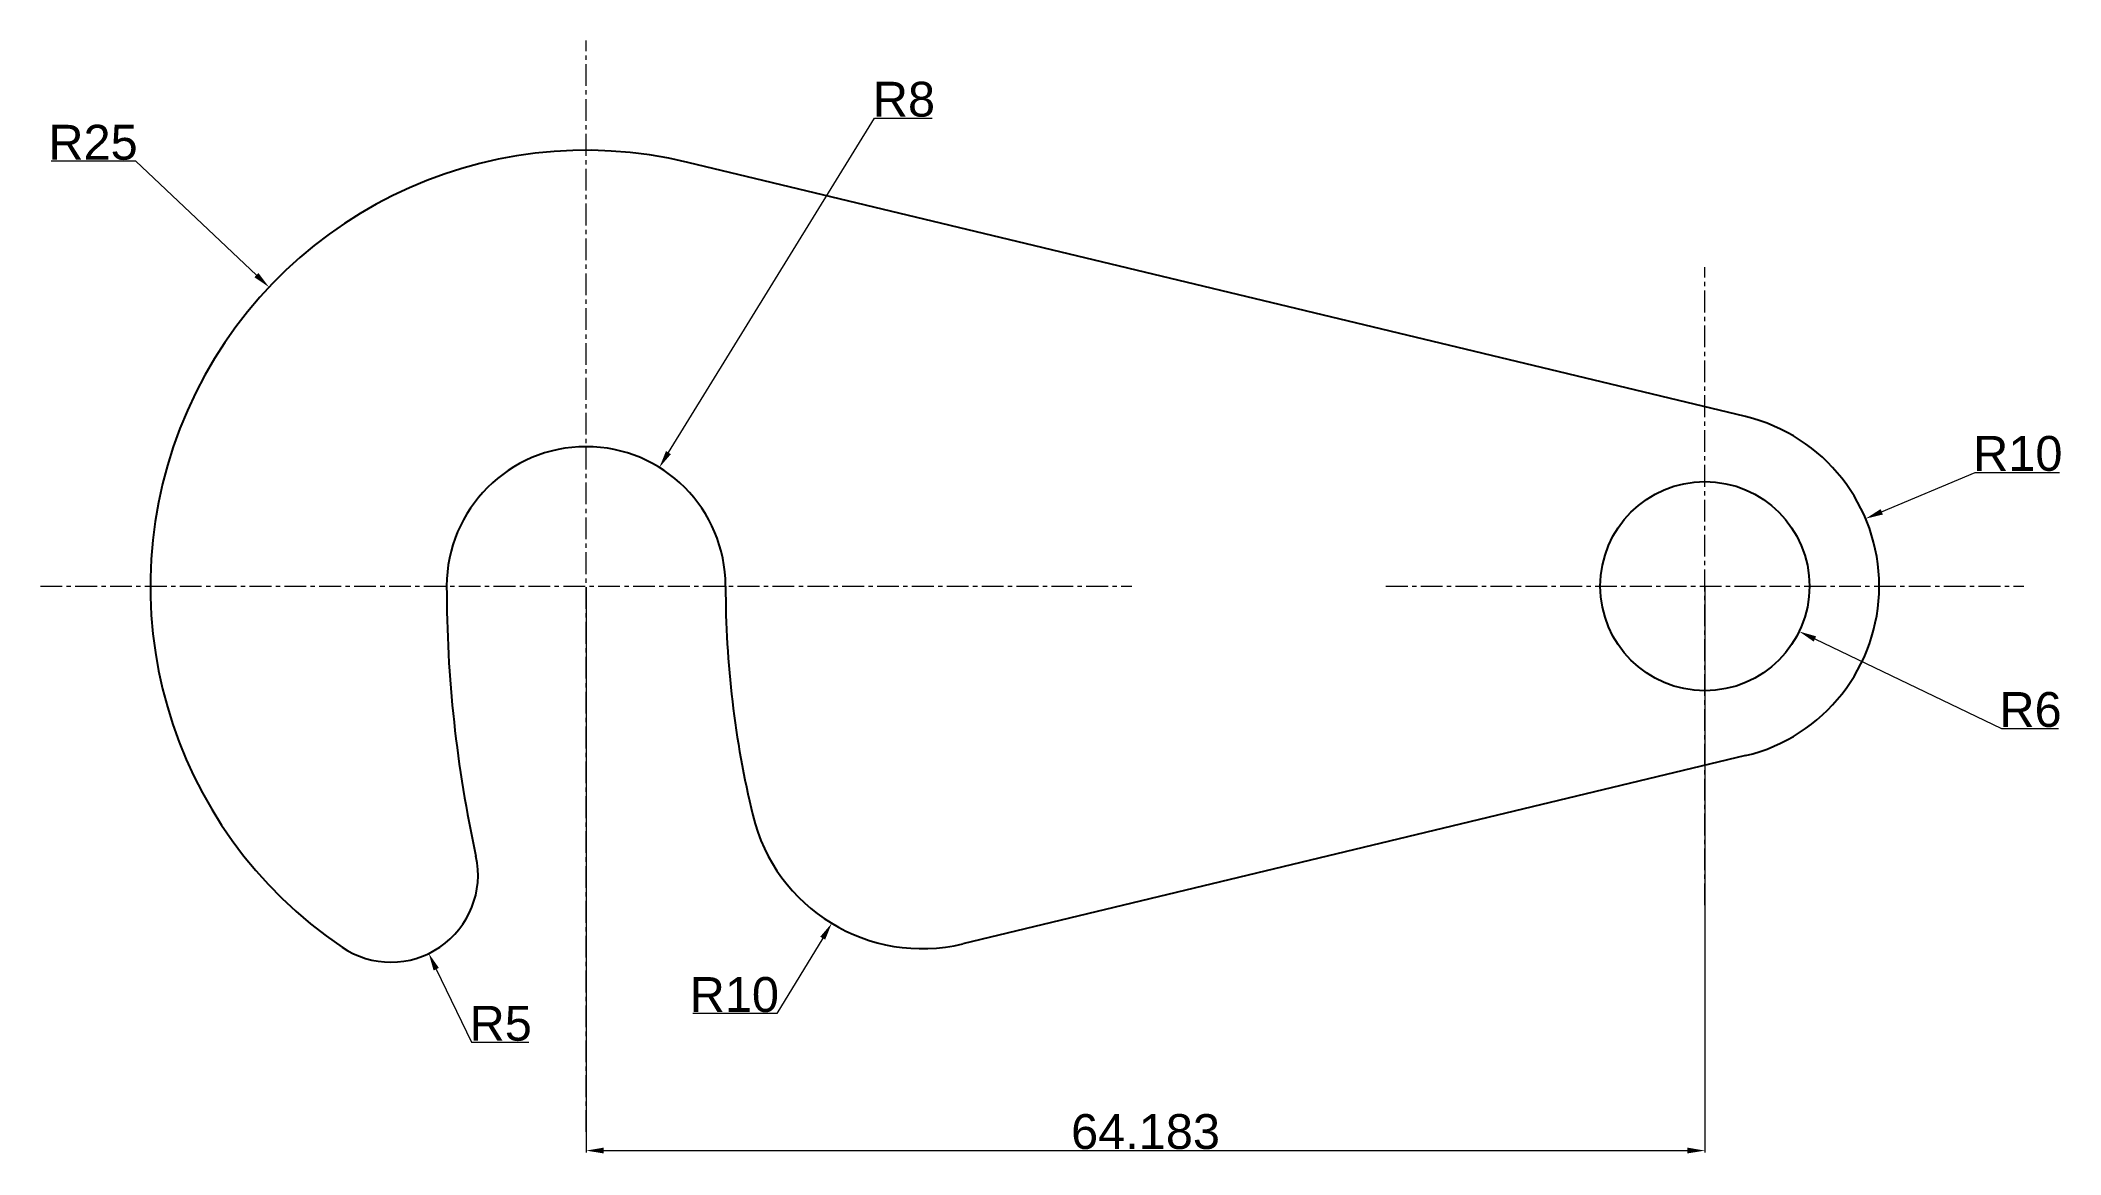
# Model space of a CAD drawing. Header units: millimetres. Extents: x -95 to 20, y -33 to 31.
import ezdxf

# ---------------------------------------------------------------- set-up
doc = ezdxf.new("R2010")
doc.units = ezdxf.units.MM
doc.header["$MEASUREMENT"] = 0
doc.linetypes.add('CENTER', pattern=[2, 1.25, -0.25, 0.25, -0.25])
doc.layers.add('AM_5', color=3, linetype='Continuous', lineweight=15)
doc.layers.add('AM_7', color=4, linetype='CENTER', lineweight=15)
doc.styles.get("Standard").update_dxf_attribs({"font": 'arial.ttf'})
doc.dimstyles.new('AM_ANSI$0', dxfattribs={"dimtxt": 2, "dimasz": 1, "dimexe": 0.1, "dimexo": 0.05, "dimgap": 0.06, "dimtad": 1, "dimtoh": 1, "dimdec": 3, "dimzin": 9, "dimdsep": 46, "dimtxsty": 'Standard', "dimcen": 0, "dimclrd": 256, "dimclre": 256, "dimclrt": 2, "dimadec": 0, "dimazin": 2, "dimtp": 0.1, "dimtm": 0.1, "dimtfac": 0.71, "dimtdec": 3, "dimtofl": 0, "dimtmove": 0, "dimatfit": 3, "dimfxl": 1, "dimtolj": 1, "dimtzin": 7, "dimlwd": -1, "dimlwe": -1, "dimarcsym": 1})
doc.dimstyles.new('AM_ANSI$4', dxfattribs={"dimtxt": 2, "dimasz": 1, "dimexe": 0.1, "dimexo": 0.05, "dimgap": 0.06, "dimtad": 1, "dimtoh": 1, "dimdec": 3, "dimzin": 9, "dimdsep": 46, "dimtxsty": 'Standard', "dimcen": 0, "dimclrd": 256, "dimclre": 256, "dimclrt": 2, "dimadec": 0, "dimazin": 2, "dimtp": 0.1, "dimtm": 0.1, "dimtfac": 0.71, "dimtdec": 3, "dimtofl": 0, "dimtmove": 0, "dimatfit": 0, "dimfxl": 1, "dimtolj": 1, "dimtzin": 7, "dimlwd": -1, "dimlwe": -1, "dimarcsym": 1})

# ---------------------------------------------------------------- blocks, each defined once
blk = doc.blocks.new('*D5')
at = {"layer": 'AM_5', "transparency": 16777216}
for p, q in [((-72.78, -21.98), (-70.76, -26.16)), ((-70.76, -26.16), (-67.46, -26.16))]:
    blk.add_line(p, q, dxfattribs=at)
blk.add_solid([(-72.63, -21.9), (-72.93, -22.05), (-73.21, -21.07)], dxfattribs=at)
at = {"layer": 'Defpoints', "color": 0, "transparency": 16777216}
for p in [(-75.38, -16.57), (-73.21, -21.07)]:
    blk.add_point(p, dxfattribs=at)
at = {"layer": 'AM_5', "color": 2, "transparency": 16777216, "insert": (-69.08, -25.09), "char_height": 2, "attachment_point": 5}
blk.add_mtext('\\A1;R5', dxfattribs=at)
blk = doc.blocks.new('*D6')
at = {"layer": 'AM_5', "transparency": 16777216}
for p, q in [((-50.61, -20.2), (-53.24, -24.52)), ((-53.24, -24.52), (-58.07, -24.52))]:
    blk.add_line(p, q, dxfattribs=at)
blk.add_solid([(-50.75, -20.11), (-50.47, -20.28), (-50.09, -19.34)], dxfattribs=at)
at = {"layer": 'Defpoints', "color": 0, "transparency": 16777216}
for p in [(-44.9, -10.79), (-50.09, -19.34)]:
    blk.add_point(p, dxfattribs=at)
at = {"layer": 'AM_5', "color": 2, "transparency": 16777216, "insert": (-55.68, -23.44), "char_height": 2, "attachment_point": 5}
blk.add_mtext('\\A1;R10', dxfattribs=at)
blk = doc.blocks.new('*D7')
at = {"layer": 'AM_5', "transparency": 16777216}
for p, q in [((-90.01, 24.37), (-94.87, 24.37)), ((-83.1, 17.84), (-90.01, 24.37))]:
    blk.add_line(p, q, dxfattribs=at)
blk.add_solid([(-82.98, 17.96), (-83.21, 17.72), (-82.37, 17.15)], dxfattribs=at)
at = {"layer": 'Defpoints', "color": 0, "transparency": 16777216}
for p in [(-82.37, 17.15), (-64.18, 0)]:
    blk.add_point(p, dxfattribs=at)
at = {"layer": 'AM_5', "color": 2, "transparency": 16777216, "insert": (-92.47, 25.45), "char_height": 2, "attachment_point": 5}
blk.add_mtext('\\A1;R25', dxfattribs=at)
blk = doc.blocks.new('*D8')
at = {"layer": 'AM_5', "transparency": 16777216}
for p, q in [((-59.46, 7.66), (-47.63, 26.84)), ((-47.63, 26.84), (-44.34, 26.84))]:
    blk.add_line(p, q, dxfattribs=at)
blk.add_solid([(-59.6, 7.75), (-59.32, 7.57), (-59.98, 6.81)], dxfattribs=at)
at = {"layer": 'Defpoints', "color": 0, "transparency": 16777216}
for p in [(-59.98, 6.81), (-64.18, 0)]:
    blk.add_point(p, dxfattribs=at)
at = {"layer": 'AM_5', "color": 2, "transparency": 16777216, "insert": (-45.95, 27.92), "char_height": 2, "attachment_point": 5}
blk.add_mtext('\\A1;R8', dxfattribs=at)
blk = doc.blocks.new('*D9')
at = {"layer": 'AM_5', "transparency": 16777216}
for p, q in [((10.14, 4.26), (15.51, 6.52)), ((15.51, 6.52), (20.34, 6.52))]:
    blk.add_line(p, q, dxfattribs=at)
blk.add_solid([(10.08, 4.42), (10.21, 4.11), (9.22, 3.87)], dxfattribs=at)
at = {"layer": 'Defpoints', "color": 0, "transparency": 16777216}
for p in [(9.22, 3.87), (0, 0)]:
    blk.add_point(p, dxfattribs=at)
at = {"layer": 'AM_5', "color": 2, "transparency": 16777216, "insert": (17.95, 7.6), "char_height": 2, "attachment_point": 5}
blk.add_mtext('\\A1;R10', dxfattribs=at)
blk = doc.blocks.new('*D10')
at = {"layer": 'AM_5', "transparency": 16777216}
for p, q in [((6.31, -3.03), (17.01, -8.17)), ((17.01, -8.17), (20.29, -8.17))]:
    blk.add_line(p, q, dxfattribs=at)
blk.add_solid([(6.38, -2.88), (6.24, -3.18), (5.41, -2.6)], dxfattribs=at)
at = {"layer": 'Defpoints', "color": 0, "transparency": 16777216}
for p in [(0, 0), (5.41, -2.6)]:
    blk.add_point(p, dxfattribs=at)
at = {"layer": 'AM_5', "color": 2, "transparency": 16777216, "insert": (18.68, -7.09), "char_height": 2, "attachment_point": 5}
blk.add_mtext('\\A1;R6', dxfattribs=at)
blk = doc.blocks.new('*D11')
at = {"layer": 'AM_5', "transparency": 16777216}
for p, q in [((-64.18, -0.05), (-64.18, -32.48)), ((0, -0.05), (0, -32.48)), ((-63.18, -32.38), (-1, -32.38))]:
    blk.add_line(p, q, dxfattribs=at)
for points in [[(-63.18, -32.21), (-63.18, -32.54), (-64.18, -32.38)], [(-1, -32.21), (-1, -32.54), (0, -32.38)]]:
    blk.add_solid(points, dxfattribs=at)
at = {"layer": 'Defpoints', "color": 0, "transparency": 16777216}
for p in [(-64.18, 0), (0, 0), (0, -32.38)]:
    blk.add_point(p, dxfattribs=at)
at = {"layer": 'AM_5', "color": 2, "transparency": 16777216, "insert": (-32.09, -31.3), "char_height": 2, "attachment_point": 5}
blk.add_mtext('\\A1;64.183', dxfattribs=at)

msp = doc.modelspace()

# ---------------------------------------------------------------- linework, layer by layer
for p, q in [((2.3371, 9.7231), (-58.3403, 24.3077)), ((2.3371, -9.7231), (-42.567, -20.5163))]:
    msp.add_line(p, q)
msp.add_circle((0, 0), 6)
for centre, radius, start, end in [((-64.183, 0), 25, 76.484598, 235.942618), ((0, 0), 10, 283.515402, 76.484598), ((-64.183, 0), 8, 0, 180), ((0, 0), 72.183, 180, 192.396675), ((0, 0), 56.183, 180, 193.515402), ((-44.9041, -10.7933), 10, 193.515402, 283.515402), ((-75.3835, -16.5695), 5, 235.942618, 12.396675)]:
    msp.add_arc(centre, radius, start, end)
at = {"layer": 'AM_7'}
for p, q in [((-64.183, -31.3062), (-64.183, 31.3062)), ((0, -18.2992), (0, 18.2992)), ((-95.4892, 0), (-32.8768, 0)), ((-18.2992, 0), (18.2992, 0))]:
    msp.add_line(p, q, dxfattribs=at)

# ---------------------------------------------------------------- dimensions: what is measured, and where the dimension line sits
at = {"layer": 'AM_5'}
for center, mpoint, picture, middle in [((-64.183, 0), (-59.9836, 6.8092), '*D8', (-45.9537, 26.8433)), ((-64.183, 0), (-82.3685, 17.1549), '*D7', (-92.4701, 24.3663)), ((0, 0), (9.219, 3.8742), '*D9', (17.9516, 6.516)), ((0, 0), (5.4082, -2.5983), '*D10', (18.6821, -8.1724)), ((-44.9041, -10.7933), (-50.0927, -19.3419), '*D6', (-55.6838, -24.5234))]:
    dim = msp.add_radius_dim(center=center, mpoint=mpoint, dimstyle='AM_ANSI$4', dxfattribs=at)
    dim.commit()
    dim.dimension.update_dxf_attribs({"geometry": picture, "text_midpoint": middle, "dimtype": 164})
dim = msp.add_linear_dim(base=(0, -32.3781), p1=(-64.183, 0), p2=(0, 0), angle=0, dimstyle='AM_ANSI$0', override={"dimpost": ''}, dxfattribs=at)
dim.commit()
dim.dimension.update_dxf_attribs({"geometry": '*D11', "text_midpoint": (-32.0915, -31.2962)})
dim = msp.add_radius_dim(center=(-75.3835, -16.5695), mpoint=(-73.2141, -21.0744), dimstyle='AM_ANSI$4', override={"dimpost": ''}, dxfattribs=at)
dim.commit()
dim.dimension.update_dxf_attribs({"geometry": '*D5', "text_midpoint": (-69.0835, -26.1629), "dimtype": 164})

doc.saveas('drawing.dxf')
